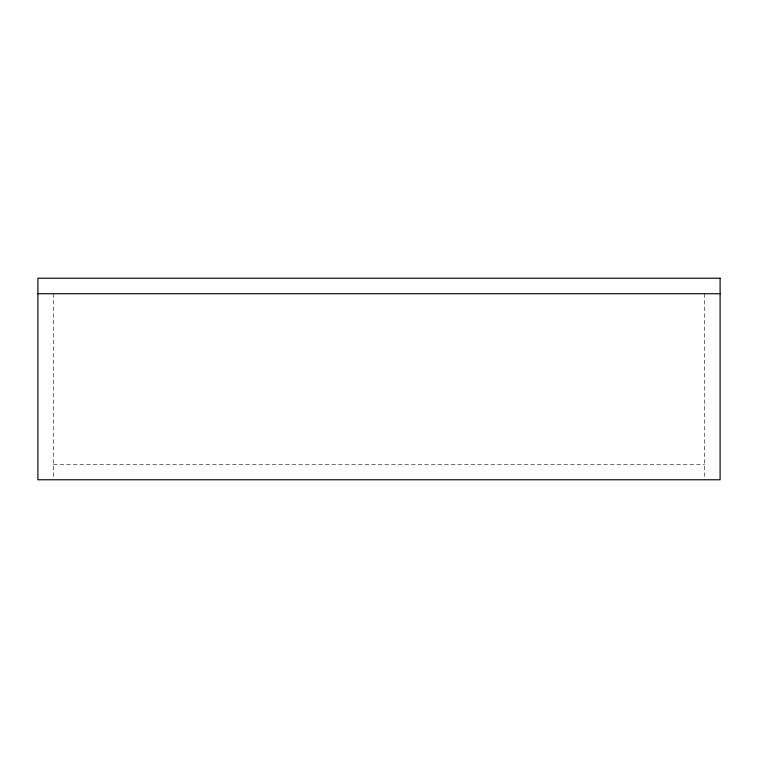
<?xml version="1.0" encoding="UTF-8"?>
<svg xmlns="http://www.w3.org/2000/svg" width="758" height="758" viewBox="0 0 758 758"><rect width="100%" height="100%" fill="white"/><g stroke="black" fill="none" stroke-linecap="round" stroke-linejoin="round"><path stroke-width="0.57" stroke-dasharray="3.79 2.84" d="M53.401 464.275L704.599 464.275M704.599 293.725L704.599 479.776M53.401 293.725L53.401 478.668"/><path stroke-width="1.14" d="M37.9 293.725L720.1 293.725M720.1 278.224L37.9 278.224L37.9 479.776L720.1 479.776L720.1 278.224"/></g></svg>
